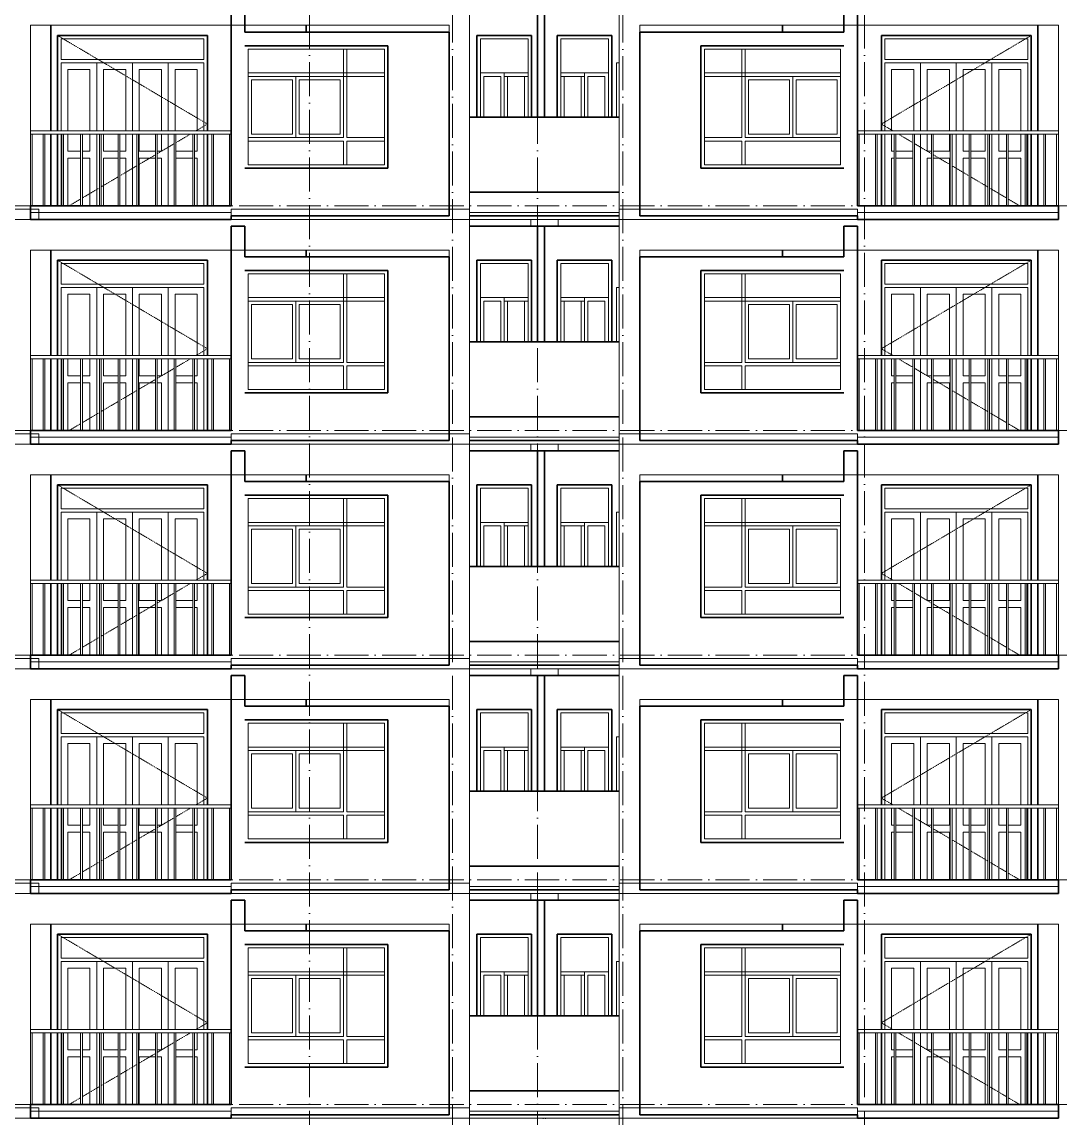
# Model space of a CAD drawing. Header units: millimetres. Extents: x -99196 to 12099, y -10111 to 93550.
# Drawn here: x -32276 to -17026, y 38200 to 54300 of the extents above; entities that cross this region are included whole.
import ezdxf

# ---------------------------------------------------------------- set-up
doc = ezdxf.new("R2010")
doc.units = ezdxf.units.MM
doc.linetypes.add('Dash 1_16__2_', pattern=[3.175, 1.5875, -1.5875])
doc.linetypes.add('Grid Line', pattern=[14, 10, -2, 0, -2])
for name, color, linetype, lineweight in [('CUA', 31, 'Continuous', 9), ('NET CAT', 3, 'Continuous', 5), ('NET CATConcrete', 3, 'Continuous', 5), ('NET THAY 1', 41, 'Continuous', 5), ('NET THAY 2', 55, 'Continuous', 5), ('NET-THAY', 2, 'Continuous', 15), ('TRUC', 225, 'Continuous', 5)]:
    doc.layers.add(name, color=color, linetype=linetype, lineweight=lineweight)

# ---------------------------------------------------------------- blocks, each defined once
blk = doc.blocks.new('CUA LO GIA - DB6-V360-MẶT ĐỨNG 14-1')
at = {"layer": 'CUA', "color": 90, "linetype": 'Dash 1_16__2_'}
for p, q in [((-19651, 23100), (-17451, 24400)), ((-19651, 23100), (-19481, 23000)), ((-19397, 22950), (-19188, 22827)), ((-19163, 22812), (-18913, 22664)), ((-18888, 22649), (-18638, 22502)), ((-18613, 22487), (-18363, 22339)), ((-18338, 22324), (-18088, 22177)), ((-18063, 22162), (-17813, 22014)), ((-17788, 21999), (-17620, 21900))]:
    blk.add_line(p, q, dxfattribs=at)
at = {"layer": 'CUA', "color": 90}
for p, q in [((-17451, 24400), (-19651, 24400)), ((-19651, 24400), (-19651, 23000)), ((-19601, 24050), (-19601, 24350)), ((-19601, 24350), (-17501, 24350)), ((-17501, 24350), (-17501, 24050)), ((-17451, 23000), (-17451, 24400)), ((-17501, 24050), (-19601, 24050)), ((-19601, 24000), (-17501, 24000)), ((-19601, 23000), (-19601, 24000)), ((-19076, 23000), (-19076, 24000)), ((-18551, 24000), (-19076, 24000)), ((-18551, 24000), (-18551, 23000)), ((-18026, 24000), (-18551, 24000)), ((-18551, 23000), (-18551, 24000)), ((-18026, 24000), (-18026, 23000)), ((-17501, 24000), (-17501, 23000)), ((-19501, 23900), (-19501, 23000)), ((-19501, 23900), (-19176, 23900)), ((-19176, 23000), (-19176, 23900)), ((-18976, 23900), (-18651, 23900)), ((-18976, 23900), (-18976, 23000)), ((-18651, 23000), (-18651, 23900)), ((-18451, 23900), (-18451, 23000)), ((-18451, 23900), (-18126, 23900)), ((-18126, 23000), (-18126, 23900)), ((-17926, 23900), (-17601, 23900)), ((-17926, 23900), (-17926, 23000)), ((-17601, 23000), (-17601, 23900)), ((-19651, 22950), (-19651, 21900)), ((-19601, 21900), (-19601, 22950)), ((-19501, 22950), (-19501, 22700)), ((-19076, 21900), (-19076, 22950)), ((-18976, 22950), (-18976, 22700)), ((-18651, 22700), (-18651, 22950)), ((-18551, 22950), (-18551, 21900)), ((-18551, 21900), (-18551, 22950)), ((-18451, 22950), (-18451, 22700)), ((-18126, 22700), (-18126, 22950)), ((-18026, 22950), (-18026, 21900)), ((-17926, 22950), (-17926, 22700)), ((-17601, 22700), (-17601, 22950)), ((-17501, 22950), (-17501, 21900)), ((-17451, 21900), (-17451, 22950)), ((-19501, 22700), (-19463, 22700)), ((-19463, 22600), (-19501, 22600)), ((-19501, 22600), (-19501, 21900)), ((-19438, 22700), (-19188, 22700)), ((-19188, 22600), (-19438, 22600)), ((-18976, 22700), (-18913, 22700)), ((-18976, 22600), (-18976, 21900)), ((-18913, 22600), (-18976, 22600)), ((-18888, 22700), (-18651, 22700)), ((-18651, 22600), (-18888, 22600)), ((-18651, 21900), (-18651, 22600)), ((-18451, 22700), (-18363, 22700)), ((-18363, 22600), (-18451, 22600)), ((-18451, 22600), (-18451, 21900)), ((-18338, 22700), (-18126, 22700)), ((-18126, 22600), (-18338, 22600)), ((-18126, 21900), (-18126, 22600)), ((-17926, 22700), (-17813, 22700)), ((-17926, 22600), (-17926, 21900)), ((-17813, 22600), (-17926, 22600)), ((-17788, 22700), (-17601, 22700)), ((-17601, 22600), (-17788, 22600)), ((-17601, 21900), (-17601, 22600))]:
    blk.add_line(p, q, dxfattribs=at)
blk = doc.blocks.new('X-PHONG NGU 2 - X-PHONG NGU 2_Recovery_-201132-MẶT ĐỨNG 14-1')
at = {"layer": 'CUA', "color": 90}
for p, q in [((-6851, 24200), (-4851, 24200)), ((-6851, 24200), (-6851, 22500)), ((-6251, 24200), (-6301, 24200)), ((-6301, 22900), (-6301, 24200)), ((-6251, 24200), (-6251, 22900)), ((-4851, 22500), (-4851, 24200)), ((-4851, 23850), (-6851, 23850)), ((-6851, 23850), (-6851, 23800)), ((-4851, 23800), (-4851, 23850)), ((-6851, 23800), (-4851, 23800)), ((-6201, 23750), (-6201, 22950)), ((-6201, 23750), (-5601, 23750)), ((-5601, 22950), (-5601, 23750)), ((-5551, 22900), (-5551, 23800)), ((-4851, 23800), (-5551, 23800)), ((-5501, 23750), (-4901, 23750)), ((-5501, 23750), (-5501, 22950)), ((-4901, 22950), (-4901, 23750)), ((-4851, 23800), (-4851, 22900)), ((-6851, 22900), (-6301, 22900)), ((-6851, 22850), (-6851, 22900)), ((-6251, 22900), (-4851, 22900)), ((-6201, 22950), (-5601, 22950)), ((-4851, 22900), (-5551, 22900)), ((-5501, 22950), (-4901, 22950)), ((-4851, 22900), (-4851, 22850)), ((-6301, 22850), (-6851, 22850)), ((-6301, 22500), (-6301, 22850)), ((-6251, 22850), (-6251, 22500)), ((-4851, 22850), (-6251, 22850)), ((-6851, 22500), (-4851, 22500)), ((-6251, 22500), (-6301, 22500))]:
    blk.add_line(p, q, dxfattribs=at)
blk = doc.blocks.new('X-PHONG NGU 1 - X-PHONG NGU 850-201135-MẶT ĐỨNG 14-1')
at = {"layer": 'CUA', "color": 90}
for p, q in [((-8211, 24400), (-9011, 24400)), ((-9011, 23200), (-9011, 24400)), ((-8961, 24350), (-8961, 23200)), ((-8961, 24350), (-8261, 24350)), ((-8261, 23200), (-8261, 24350)), ((-8211, 24400), (-8211, 23200)), ((-8961, 23850), (-8611, 23850)), ((-8611, 23200), (-8611, 23850)), ((-8261, 23850), (-8611, 23850)), ((-8261, 23850), (-8261, 23200)), ((-8961, 23800), (-8611, 23800)), ((-8911, 23800), (-8911, 23200)), ((-8911, 23800), (-8661, 23800)), ((-8661, 23200), (-8661, 23800)), ((-8561, 23800), (-8311, 23800)), ((-8561, 23800), (-8561, 23200)), ((-8311, 23200), (-8311, 23800))]:
    blk.add_line(p, q, dxfattribs=at)
blk = doc.blocks.new('Railing - 25mm-V356-MẶT ĐỨNG 14-1')
at = {"layer": 'NET THAY 2', "color": 90, "lineweight": 9}
for p, q in [((-1864, 21900), (-1864, 22950)), ((-1839, 21900), (-1839, 22950))]:
    blk.add_line(p, q, dxfattribs=at)
blk = doc.blocks.new('Railing - 25mm-V357-MẶT ĐỨNG 14-1')
at = {"layer": 'NET THAY 2', "color": 90, "lineweight": 9}
blk.add_line((-1701, 21900), (-1701, 22950), dxfattribs=at)
blk = doc.blocks.new('Railing - 25mm-V358-MẶT ĐỨNG 14-1')
at = {"layer": 'NET THAY 2', "color": 90, "lineweight": 9}
blk.add_line((-4577, 21900), (-4577, 22950), dxfattribs=at)
blk = doc.blocks.new('Railing - Railing-227109-MẶT ĐỨNG 14-1')
for name, p in [('Railing - 25mm-V358-MẶT ĐỨNG 14-1', (-15399, 0)), ('Railing - 25mm-V356-MẶT ĐỨNG 14-1', (-17874, 0)), ('Railing - 25mm-V356-MẶT ĐỨNG 14-1', (-17599, 0)), ('Railing - 25mm-V356-MẶT ĐỨNG 14-1', (-17324, 0)), ('Railing - 25mm-V356-MẶT ĐỨNG 14-1', (-17049, 0)), ('Railing - 25mm-V356-MẶT ĐỨNG 14-1', (-16774, 0)), ('Railing - 25mm-V356-MẶT ĐỨNG 14-1', (-16499, 0)), ('Railing - 25mm-V356-MẶT ĐỨNG 14-1', (-16224, 0)), ('Railing - 25mm-V356-MẶT ĐỨNG 14-1', (-15949, 0)), ('Railing - 25mm-V356-MẶT ĐỨNG 14-1', (-15674, 0)), ('Railing - 25mm-V356-MẶT ĐỨNG 14-1', (-15399, 0)), ('Railing - 25mm-V357-MẶT ĐỨNG 14-1', (-15375, 0))]:
    blk.add_blockref(name, p)
blk = doc.blocks.new('Top Rail Type - Top Rail_Internal_-227110-MẶT ĐỨNG 14-1')
at = {"layer": 'NET THAY 1', "color": 90, "lineweight": 9}
for p, q in [((-17051, 23000), (-20001, 23000)), ((-17051, 22950), (-20001, 22950))]:
    blk.add_line(p, q, dxfattribs=at)
blk = doc.blocks.new('CUA SAN PHOI LUA - CUA SAN PHOI LUA-201133-MẶT ĐỨNG 14-1')
at = {"layer": 'CUA', "color": 90}
for p in [(-23541, 23200), (-23501, 24000)]:
    blk.add_line(p, (-23541, 24000), dxfattribs=at)
blk = doc.blocks.new('CUA LO GIA - DB6-202766-MẶT ĐỨNG 14-1')
at = {"layer": 'CUA', "color": 90, "linetype": 'Dash 1_16__2_'}
for p, q in [((-14151, 23100), (-16351, 24400)), ((-14151, 23100), (-14320, 23000)), ((-14404, 22950), (-14613, 22827)), ((-14638, 22812), (-14888, 22664)), ((-14913, 22649), (-15163, 22502)), ((-15188, 22487), (-15438, 22339)), ((-15463, 22324), (-15713, 22177)), ((-15738, 22162), (-15988, 22014)), ((-16013, 21999), (-16181, 21900))]:
    blk.add_line(p, q, dxfattribs=at)
at = {"layer": 'CUA', "color": 90}
for p, q in [((-16351, 24400), (-16351, 23000)), ((-14151, 24400), (-16351, 24400)), ((-16301, 24050), (-16301, 24350)), ((-16301, 24350), (-14201, 24350)), ((-14201, 24350), (-14201, 24050)), ((-14151, 23000), (-14151, 24400)), ((-14201, 24050), (-16301, 24050)), ((-16301, 23000), (-16301, 24000)), ((-16301, 24000), (-14201, 24000)), ((-15776, 23000), (-15776, 24000)), ((-15251, 24000), (-15776, 24000)), ((-14726, 24000), (-15251, 24000)), ((-15251, 23000), (-15251, 24000)), ((-15251, 24000), (-15251, 23000)), ((-14726, 24000), (-14726, 23000)), ((-14201, 24000), (-14201, 23000)), ((-16201, 23900), (-16201, 23000)), ((-16201, 23900), (-15876, 23900)), ((-15876, 23000), (-15876, 23900)), ((-15676, 23900), (-15351, 23900)), ((-15676, 23900), (-15676, 23000)), ((-15351, 23000), (-15351, 23900)), ((-15151, 23900), (-15151, 23000)), ((-15151, 23900), (-14826, 23900)), ((-14826, 23000), (-14826, 23900)), ((-14626, 23900), (-14301, 23900)), ((-14626, 23900), (-14626, 23000)), ((-14301, 23000), (-14301, 23900)), ((-16351, 22950), (-16351, 21900)), ((-16301, 21900), (-16301, 22950)), ((-16201, 22950), (-16201, 22700)), ((-15876, 22700), (-15876, 22950)), ((-15776, 21900), (-15776, 22950)), ((-15676, 22950), (-15676, 22700)), ((-15351, 22700), (-15351, 22950)), ((-15251, 21900), (-15251, 22950)), ((-15251, 22950), (-15251, 21900)), ((-15151, 22950), (-15151, 22700)), ((-14826, 22700), (-14826, 22950)), ((-14726, 22950), (-14726, 21900)), ((-14301, 22700), (-14301, 22950)), ((-14201, 22950), (-14201, 21900)), ((-14151, 21900), (-14151, 22950)), ((-16201, 22700), (-16013, 22700)), ((-16013, 22600), (-16201, 22600)), ((-16201, 22600), (-16201, 21900)), ((-15988, 22700), (-15876, 22700)), ((-15876, 22600), (-15988, 22600)), ((-15876, 21900), (-15876, 22600)), ((-15676, 22700), (-15463, 22700)), ((-15676, 22600), (-15676, 21900)), ((-15463, 22600), (-15676, 22600)), ((-15438, 22700), (-15351, 22700)), ((-15351, 22600), (-15438, 22600)), ((-15351, 21900), (-15351, 22600)), ((-15151, 22700), (-14913, 22700)), ((-14913, 22600), (-15151, 22600)), ((-15151, 22600), (-15151, 21900)), ((-14888, 22700), (-14826, 22700)), ((-14826, 22600), (-14888, 22600)), ((-14826, 21900), (-14826, 22600)), ((-14613, 22700), (-14363, 22700)), ((-14363, 22600), (-14613, 22600)), ((-14338, 22700), (-14301, 22700)), ((-14301, 22600), (-14338, 22600)), ((-14301, 21900), (-14301, 22600))]:
    blk.add_line(p, q, dxfattribs=at)
blk = doc.blocks.new('X-PHONG NGU 2 - X-PHONG NGU 2_Recovery_-V359-MẶT ĐỨNG 14-1')
at = {"layer": 'CUA', "color": 90}
for p, q in [((-13551, 24200), (-13551, 22500)), ((-13551, 24200), (-11551, 24200)), ((-12101, 24200), (-12151, 24200)), ((-12151, 22900), (-12151, 24200)), ((-12101, 24200), (-12101, 22900)), ((-11551, 22500), (-11551, 24200)), ((-13551, 23850), (-13551, 23800)), ((-11551, 23850), (-13551, 23850)), ((-11551, 23800), (-11551, 23850)), ((-13551, 23800), (-11551, 23800)), ((-12851, 23800), (-13551, 23800)), ((-13551, 22900), (-13551, 23800)), ((-13501, 23750), (-13501, 22950)), ((-13501, 23750), (-12901, 23750)), ((-12901, 22950), (-12901, 23750)), ((-12851, 23800), (-12851, 22900)), ((-12801, 23750), (-12201, 23750)), ((-12801, 23750), (-12801, 22950)), ((-12201, 22950), (-12201, 23750)), ((-13551, 22900), (-12151, 22900)), ((-13551, 22850), (-13551, 22900)), ((-12851, 22900), (-13551, 22900)), ((-13501, 22950), (-12901, 22950)), ((-12801, 22950), (-12201, 22950)), ((-12101, 22900), (-11551, 22900)), ((-11551, 22900), (-11551, 22850)), ((-12151, 22850), (-13551, 22850)), ((-12151, 22500), (-12151, 22850)), ((-12101, 22850), (-12101, 22500)), ((-11551, 22850), (-12101, 22850)), ((-13551, 22500), (-11551, 22500)), ((-12101, 22500), (-12151, 22500))]:
    blk.add_line(p, q, dxfattribs=at)
blk = doc.blocks.new('X-PHONG NGU 1 - X-PHONG NGU 850-202769-MẶT ĐỨNG 14-1')
at = {"layer": 'CUA', "color": 90}
for p, q in [((-10191, 23200), (-10191, 24400)), ((-9391, 24400), (-10191, 24400)), ((-10141, 24350), (-10141, 23200)), ((-10141, 24350), (-9441, 24350)), ((-9441, 23200), (-9441, 24350)), ((-9391, 24400), (-9391, 23200)), ((-9791, 23850), (-10141, 23850)), ((-10141, 23200), (-10141, 23850)), ((-9791, 23850), (-9791, 23200)), ((-9791, 23850), (-9441, 23850)), ((-10091, 23800), (-10091, 23200)), ((-10091, 23800), (-9841, 23800)), ((-9841, 23200), (-9841, 23800)), ((-9791, 23800), (-9441, 23800)), ((-9741, 23800), (-9491, 23800)), ((-9741, 23800), (-9741, 23200)), ((-9491, 23200), (-9491, 23800))]:
    blk.add_line(p, q, dxfattribs=at)
blk = doc.blocks.new('Railing - Railing-227113-MẶT ĐỨNG 14-1')
at = {"extrusion": (0, 0, -1), "zscale": -1}
for name, p in [('Railing - 25mm-V357-MẶT ĐỨNG 14-1', (33826, 0)), ('Railing - 25mm-V356-MẶT ĐỨNG 14-1', (33802, 0)), ('Railing - 25mm-V356-MẶT ĐỨNG 14-1', (33527, 0)), ('Railing - 25mm-V356-MẶT ĐỨNG 14-1', (33252, 0)), ('Railing - 25mm-V356-MẶT ĐỨNG 14-1', (32977, 0)), ('Railing - 25mm-V356-MẶT ĐỨNG 14-1', (32702, 0)), ('Railing - 25mm-V356-MẶT ĐỨNG 14-1', (32427, 0)), ('Railing - 25mm-V356-MẶT ĐỨNG 14-1', (32152, 0)), ('Railing - 25mm-V356-MẶT ĐỨNG 14-1', (31877, 0)), ('Railing - 25mm-V356-MẶT ĐỨNG 14-1', (31602, 0)), ('Railing - 25mm-V356-MẶT ĐỨNG 14-1', (31327, 0)), ('Railing - 25mm-V358-MẶT ĐỨNG 14-1', (33802, 0))]:
    blk.add_blockref(name, p, dxfattribs=at)
blk = doc.blocks.new('Top Rail Type - Top Rail_Internal_-227114-MẶT ĐỨNG 14-1')
at = {"layer": 'NET THAY 1', "color": 90, "lineweight": 9}
for p, q in [((-29201, 23000), (-32151, 23000)), ((-32151, 22950), (-29201, 22950))]:
    blk.add_line(p, q, dxfattribs=at)
blk = doc.blocks.new('ALC1807-ASCENT PLAZA-TANG DIEN HINH-TANG 5_rvt-6-MẶT ĐỨNG 14-1')
at = {"layer": 'NET-THAY', "color": 50, "lineweight": 35}
for p, q in [((-29201, 38400), (-29201, 41400)), ((-29201, 41400), (-29001, 41400)), ((-29001, 41400), (-29001, 40950)), ((-24601, 41400), (-25701, 41400)), ((-23501, 41400), (-24701, 41400)), ((-24701, 41400), (-24701, 39700)), ((-24601, 39700), (-24601, 41400)), ((-20201, 40950), (-20201, 41400)), ((-20201, 41400), (-20001, 41400)), ((-20001, 41400), (-20001, 38400)), ((-31851, 39500), (-31851, 41050)), ((-31751, 39500), (-31751, 40900)), ((-31751, 40900), (-29551, 40900)), ((-29551, 40900), (-29551, 39500)), ((-26001, 40950), (-29001, 40950)), ((-28101, 41050), (-28101, 40950)), ((-26001, 38250), (-26001, 40950)), ((-25591, 40900), (-24791, 40900)), ((-25591, 39700), (-25591, 40900)), ((-24791, 40900), (-24791, 39700)), ((-24411, 40900), (-23611, 40900)), ((-24411, 39700), (-24411, 40900)), ((-23611, 40900), (-23611, 39700)), ((-20201, 40950), (-23201, 40950)), ((-23201, 40950), (-23201, 38250)), ((-21101, 40950), (-21101, 41050)), ((-19651, 39500), (-19651, 40900)), ((-19651, 40900), (-17451, 40900)), ((-17451, 40900), (-17451, 39500)), ((-17351, 41050), (-17351, 39500)), ((-29001, 40750), (-26901, 40750)), ((-26901, 40750), (-26901, 38950)), ((-22301, 38950), (-22301, 40750)), ((-22301, 40750), (-20201, 40750)), ((-24661, 39700), (-25701, 39700)), ((-24661, 39700), (-24561, 39700)), ((-23501, 39700), (-24561, 39700)), ((-31851, 38400), (-31851, 39450)), ((-31751, 38400), (-31751, 39450)), ((-29551, 39450), (-29551, 38400)), ((-19651, 38400), (-19651, 39450)), ((-17451, 39450), (-17451, 38400)), ((-17351, 39450), (-17351, 38400)), ((-26901, 38950), (-29001, 38950)), ((-20201, 38950), (-22301, 38950)), ((-24601, 38600), (-25701, 38600)), ((-23501, 38600), (-24601, 38600)), ((-29201, 38400), (-32151, 38400)), ((-32151, 38400), (-32151, 38200)), ((-17051, 38400), (-20001, 38400)), ((-17051, 38200), (-17051, 38400)), ((-32151, 38200), (-29201, 38200)), ((-29001, 38250), (-29201, 38250)), ((-29201, 38200), (-29201, 38250)), ((-29001, 38250), (-26001, 38250)), ((-25701, 38250), (-24651, 38250)), ((-24651, 38250), (-23501, 38250)), ((-23201, 38250), (-20201, 38250)), ((-20001, 38250), (-20201, 38250)), ((-20001, 38250), (-20001, 38200)), ((-20001, 38200), (-17051, 38200))]:
    blk.add_line(p, q, dxfattribs=at)
at = {"layer": 'NET-THAY', "color": 90, "lineweight": 9}
for p, q in [((-24618, 38190), (-24618, 38200)), ((-24583, 38200), (-24583, 38190))]:
    blk.add_line(p, q, dxfattribs=at)
at = {"color": 50, "lineweight": 35}
for name, p in [('CUA LO GIA - DB6-202766-MẶT ĐỨNG 14-1', (-15400, 16500)), ('X-PHONG NGU 1 - X-PHONG NGU 850-202769-MẶT ĐỨNG 14-1', (-15400, 16500)), ('X-PHONG NGU 1 - X-PHONG NGU 850-201135-MẶT ĐỨNG 14-1', (-15400, 16500)), ('CUA LO GIA - DB6-V360-MẶT ĐỨNG 14-1', (0, 16500)), ('X-PHONG NGU 2 - X-PHONG NGU 2_Recovery_-V359-MẶT ĐỨNG 14-1', (-15400, 16500)), ('X-PHONG NGU 2 - X-PHONG NGU 2_Recovery_-201132-MẶT ĐỨNG 14-1', (-15400, 16500)), ('CUA SAN PHOI LUA - CUA SAN PHOI LUA-201133-MẶT ĐỨNG 14-1', (0, 16500)), ('Top Rail Type - Top Rail_Internal_-227114-MẶT ĐỨNG 14-1', (0, 16500)), ('Railing - Railing-227113-MẶT ĐỨNG 14-1', (0, 16500)), ('Top Rail Type - Top Rail_Internal_-227110-MẶT ĐỨNG 14-1', (0, 16500)), ('Railing - Railing-227109-MẶT ĐỨNG 14-1', (0, 16500))]:
    blk.add_blockref(name, p, dxfattribs=at)
blk = doc.blocks.new('ALC1807-ASCENT PLAZA-TANG DIEN HINH-TANG 5_rvt-7-MẶT ĐỨNG 14-1')
at = {"layer": 'NET-THAY', "color": 50, "lineweight": 35}
for p, q in [((-29201, 41700), (-29201, 44700)), ((-29201, 44700), (-29001, 44700)), ((-29001, 44700), (-29001, 44250)), ((-24601, 44700), (-25701, 44700)), ((-23501, 44700), (-24701, 44700)), ((-24701, 44700), (-24701, 43000)), ((-24601, 43000), (-24601, 44700)), ((-20201, 44250), (-20201, 44700)), ((-20201, 44700), (-20001, 44700)), ((-20001, 44700), (-20001, 41700)), ((-31851, 42800), (-31851, 44350)), ((-28101, 44350), (-28101, 44250)), ((-21101, 44250), (-21101, 44350)), ((-17351, 44350), (-17351, 42800)), ((-31751, 42800), (-31751, 44200)), ((-31751, 44200), (-29551, 44200)), ((-29551, 44200), (-29551, 42800)), ((-26001, 44250), (-29001, 44250)), ((-26001, 41550), (-26001, 44250)), ((-25591, 44200), (-24791, 44200)), ((-25591, 43000), (-25591, 44200)), ((-24791, 44200), (-24791, 43000)), ((-24411, 44200), (-23611, 44200)), ((-24411, 43000), (-24411, 44200)), ((-23611, 44200), (-23611, 43000)), ((-20201, 44250), (-23201, 44250)), ((-23201, 44250), (-23201, 41550)), ((-19651, 42800), (-19651, 44200)), ((-19651, 44200), (-17451, 44200)), ((-17451, 44200), (-17451, 42800)), ((-29001, 44050), (-26901, 44050)), ((-26901, 44050), (-26901, 42250)), ((-22301, 42250), (-22301, 44050)), ((-22301, 44050), (-20201, 44050)), ((-24661, 43000), (-25701, 43000)), ((-24661, 43000), (-24561, 43000)), ((-23501, 43000), (-24561, 43000)), ((-31851, 41700), (-31851, 42750)), ((-31751, 41700), (-31751, 42750)), ((-29551, 42750), (-29551, 41700)), ((-19651, 41700), (-19651, 42750)), ((-17451, 42750), (-17451, 41700)), ((-17351, 42750), (-17351, 41700)), ((-26901, 42250), (-29001, 42250)), ((-20201, 42250), (-22301, 42250)), ((-24601, 41900), (-25701, 41900)), ((-23501, 41900), (-24601, 41900)), ((-29201, 41700), (-32151, 41700)), ((-32151, 41700), (-32151, 41500)), ((-17051, 41700), (-20001, 41700)), ((-17051, 41500), (-17051, 41700)), ((-29001, 41550), (-29201, 41550)), ((-29201, 41500), (-29201, 41550)), ((-29001, 41550), (-26001, 41550)), ((-25701, 41550), (-24651, 41550)), ((-24651, 41550), (-23501, 41550)), ((-23201, 41550), (-20201, 41550)), ((-20001, 41550), (-20201, 41550)), ((-20001, 41550), (-20001, 41500)), ((-32151, 41500), (-29201, 41500)), ((-20001, 41500), (-17051, 41500))]:
    blk.add_line(p, q, dxfattribs=at)
at = {"color": 50, "lineweight": 35}
for name, p in [('CUA LO GIA - DB6-202766-MẶT ĐỨNG 14-1', (-15400, 19800)), ('X-PHONG NGU 1 - X-PHONG NGU 850-202769-MẶT ĐỨNG 14-1', (-15400, 19800)), ('X-PHONG NGU 1 - X-PHONG NGU 850-201135-MẶT ĐỨNG 14-1', (-15400, 19800)), ('CUA LO GIA - DB6-V360-MẶT ĐỨNG 14-1', (0, 19800)), ('X-PHONG NGU 2 - X-PHONG NGU 2_Recovery_-V359-MẶT ĐỨNG 14-1', (-15400, 19800)), ('X-PHONG NGU 2 - X-PHONG NGU 2_Recovery_-201132-MẶT ĐỨNG 14-1', (-15400, 19800)), ('CUA SAN PHOI LUA - CUA SAN PHOI LUA-201133-MẶT ĐỨNG 14-1', (0, 19800)), ('Top Rail Type - Top Rail_Internal_-227114-MẶT ĐỨNG 14-1', (0, 19800)), ('Railing - Railing-227113-MẶT ĐỨNG 14-1', (0, 19800)), ('Top Rail Type - Top Rail_Internal_-227110-MẶT ĐỨNG 14-1', (0, 19800)), ('Railing - Railing-227109-MẶT ĐỨNG 14-1', (0, 19800))]:
    blk.add_blockref(name, p, dxfattribs=at)
blk = doc.blocks.new('ALC1807-ASCENT PLAZA-TANG DIEN HINH-TANG 5_rvt-8-MẶT ĐỨNG 14-1')
at = {"layer": 'NET-THAY', "color": 50, "lineweight": 35}
for p, q in [((-29201, 45000), (-29201, 48000)), ((-29201, 48000), (-29001, 48000)), ((-29001, 48000), (-29001, 47550)), ((-24601, 48000), (-25701, 48000)), ((-23501, 48000), (-24701, 48000)), ((-24701, 48000), (-24701, 46300)), ((-24601, 46300), (-24601, 48000)), ((-20201, 47550), (-20201, 48000)), ((-20201, 48000), (-20001, 48000)), ((-20001, 48000), (-20001, 45000)), ((-31851, 46100), (-31851, 47650)), ((-31751, 46100), (-31751, 47500)), ((-31751, 47500), (-29551, 47500)), ((-29551, 47500), (-29551, 46100)), ((-26001, 47550), (-29001, 47550)), ((-28101, 47650), (-28101, 47550)), ((-26001, 44850), (-26001, 47550)), ((-25591, 47500), (-24791, 47500)), ((-25591, 46300), (-25591, 47500)), ((-24791, 47500), (-24791, 46300)), ((-24411, 47500), (-23611, 47500)), ((-24411, 46300), (-24411, 47500)), ((-23611, 47500), (-23611, 46300)), ((-20201, 47550), (-23201, 47550)), ((-23201, 47550), (-23201, 44850)), ((-21101, 47550), (-21101, 47650)), ((-19651, 46100), (-19651, 47500)), ((-19651, 47500), (-17451, 47500)), ((-17451, 47500), (-17451, 46100)), ((-17351, 47650), (-17351, 46100)), ((-29001, 47350), (-26901, 47350)), ((-26901, 47350), (-26901, 45550)), ((-22301, 45550), (-22301, 47350)), ((-22301, 47350), (-20201, 47350)), ((-24661, 46300), (-25701, 46300)), ((-24661, 46300), (-24561, 46300)), ((-23501, 46300), (-24561, 46300)), ((-31851, 45000), (-31851, 46050)), ((-31751, 45000), (-31751, 46050)), ((-29551, 46050), (-29551, 45000)), ((-19651, 45000), (-19651, 46050)), ((-17451, 46050), (-17451, 45000)), ((-17351, 46050), (-17351, 45000)), ((-26901, 45550), (-29001, 45550)), ((-20201, 45550), (-22301, 45550)), ((-24601, 45200), (-25701, 45200)), ((-23501, 45200), (-24601, 45200)), ((-29201, 45000), (-32151, 45000)), ((-32151, 45000), (-32151, 44800)), ((-17051, 45000), (-20001, 45000)), ((-17051, 44800), (-17051, 45000)), ((-32151, 44800), (-29201, 44800)), ((-29001, 44850), (-29201, 44850)), ((-29201, 44800), (-29201, 44850)), ((-29001, 44850), (-26001, 44850)), ((-25701, 44850), (-24651, 44850)), ((-24651, 44850), (-23501, 44850)), ((-23201, 44850), (-20201, 44850)), ((-20001, 44850), (-20201, 44850)), ((-20001, 44850), (-20001, 44800)), ((-20001, 44800), (-17051, 44800))]:
    blk.add_line(p, q, dxfattribs=at)
at = {"color": 50, "lineweight": 35}
for name, p in [('CUA LO GIA - DB6-202766-MẶT ĐỨNG 14-1', (-15400, 23100)), ('X-PHONG NGU 1 - X-PHONG NGU 850-202769-MẶT ĐỨNG 14-1', (-15400, 23100)), ('X-PHONG NGU 1 - X-PHONG NGU 850-201135-MẶT ĐỨNG 14-1', (-15400, 23100)), ('CUA LO GIA - DB6-V360-MẶT ĐỨNG 14-1', (0, 23100)), ('X-PHONG NGU 2 - X-PHONG NGU 2_Recovery_-V359-MẶT ĐỨNG 14-1', (-15400, 23100)), ('X-PHONG NGU 2 - X-PHONG NGU 2_Recovery_-201132-MẶT ĐỨNG 14-1', (-15400, 23100)), ('CUA SAN PHOI LUA - CUA SAN PHOI LUA-201133-MẶT ĐỨNG 14-1', (0, 23100)), ('Top Rail Type - Top Rail_Internal_-227114-MẶT ĐỨNG 14-1', (0, 23100)), ('Railing - Railing-227113-MẶT ĐỨNG 14-1', (0, 23100)), ('Top Rail Type - Top Rail_Internal_-227110-MẶT ĐỨNG 14-1', (0, 23100)), ('Railing - Railing-227109-MẶT ĐỨNG 14-1', (0, 23100))]:
    blk.add_blockref(name, p, dxfattribs=at)
blk = doc.blocks.new('ALC1807-ASCENT PLAZA-TANG DIEN HINH-TANG 5_rvt-9-MẶT ĐỨNG 14-1')
at = {"layer": 'NET-THAY', "color": 50, "lineweight": 35}
for p, q in [((-29201, 48300), (-29201, 51300)), ((-29201, 51300), (-29001, 51300)), ((-29001, 51300), (-29001, 50850)), ((-24601, 51300), (-25701, 51300)), ((-23501, 51300), (-24701, 51300)), ((-24701, 51300), (-24701, 49600)), ((-24601, 49600), (-24601, 51300)), ((-20201, 50850), (-20201, 51300)), ((-20201, 51300), (-20001, 51300)), ((-20001, 51300), (-20001, 48300)), ((-31851, 49400), (-31851, 50950)), ((-28101, 50950), (-28101, 50850)), ((-21101, 50850), (-21101, 50950)), ((-17351, 50950), (-17351, 49400)), ((-31751, 49400), (-31751, 50800)), ((-31751, 50800), (-29551, 50800)), ((-29551, 50800), (-29551, 49400)), ((-26001, 50850), (-29001, 50850)), ((-26001, 48150), (-26001, 50850)), ((-25591, 50800), (-24791, 50800)), ((-25591, 49600), (-25591, 50800)), ((-24791, 50800), (-24791, 49600)), ((-24411, 50800), (-23611, 50800)), ((-24411, 49600), (-24411, 50800)), ((-23611, 50800), (-23611, 49600)), ((-20201, 50850), (-23201, 50850)), ((-23201, 50850), (-23201, 48150)), ((-19651, 49400), (-19651, 50800)), ((-19651, 50800), (-17451, 50800)), ((-17451, 50800), (-17451, 49400)), ((-29001, 50650), (-26901, 50650)), ((-26901, 50650), (-26901, 48850)), ((-22301, 48850), (-22301, 50650)), ((-22301, 50650), (-20201, 50650)), ((-24661, 49600), (-25701, 49600)), ((-24661, 49600), (-24561, 49600)), ((-23501, 49600), (-24561, 49600)), ((-31851, 48300), (-31851, 49350)), ((-31751, 48300), (-31751, 49350)), ((-29551, 49350), (-29551, 48300)), ((-19651, 48300), (-19651, 49350)), ((-17451, 49350), (-17451, 48300)), ((-17351, 49350), (-17351, 48300)), ((-26901, 48850), (-29001, 48850)), ((-20201, 48850), (-22301, 48850)), ((-24601, 48500), (-25701, 48500)), ((-23501, 48500), (-24601, 48500)), ((-29201, 48300), (-32151, 48300)), ((-32151, 48300), (-32151, 48100)), ((-29001, 48150), (-29201, 48150)), ((-29201, 48100), (-29201, 48150)), ((-29001, 48150), (-26001, 48150)), ((-25701, 48150), (-24651, 48150)), ((-24651, 48150), (-23501, 48150)), ((-23201, 48150), (-20201, 48150)), ((-20001, 48150), (-20201, 48150)), ((-17051, 48300), (-20001, 48300)), ((-20001, 48150), (-20001, 48100)), ((-17051, 48100), (-17051, 48300)), ((-32151, 48100), (-29201, 48100)), ((-20001, 48100), (-17051, 48100))]:
    blk.add_line(p, q, dxfattribs=at)
at = {"color": 50, "lineweight": 35}
for name, p in [('CUA LO GIA - DB6-202766-MẶT ĐỨNG 14-1', (-15400, 26400)), ('X-PHONG NGU 1 - X-PHONG NGU 850-202769-MẶT ĐỨNG 14-1', (-15400, 26400)), ('X-PHONG NGU 1 - X-PHONG NGU 850-201135-MẶT ĐỨNG 14-1', (-15400, 26400)), ('CUA LO GIA - DB6-V360-MẶT ĐỨNG 14-1', (0, 26400)), ('X-PHONG NGU 2 - X-PHONG NGU 2_Recovery_-V359-MẶT ĐỨNG 14-1', (-15400, 26400)), ('X-PHONG NGU 2 - X-PHONG NGU 2_Recovery_-201132-MẶT ĐỨNG 14-1', (-15400, 26400)), ('CUA SAN PHOI LUA - CUA SAN PHOI LUA-201133-MẶT ĐỨNG 14-1', (0, 26400)), ('Top Rail Type - Top Rail_Internal_-227114-MẶT ĐỨNG 14-1', (0, 26400)), ('Railing - Railing-227113-MẶT ĐỨNG 14-1', (0, 26400)), ('Top Rail Type - Top Rail_Internal_-227110-MẶT ĐỨNG 14-1', (0, 26400)), ('Railing - Railing-227109-MẶT ĐỨNG 14-1', (0, 26400))]:
    blk.add_blockref(name, p, dxfattribs=at)
blk = doc.blocks.new('CUA LO GIA - DB6-V371-MẶT ĐỨNG 14-1')
at = {"layer": 'CUA', "color": 90, "linetype": 'Dash 1_16__2_'}
for p, q in [((-19651, 52800), (-17451, 54100)), ((-19651, 52800), (-19481, 52700)), ((-19397, 52650), (-19188, 52527)), ((-19163, 52512), (-18913, 52364)), ((-18886, 52348), (-18638, 52202)), ((-18613, 52187), (-18363, 52039)), ((-18338, 52024), (-18088, 51877)), ((-18063, 51862), (-17813, 51714)), ((-17788, 51699), (-17620, 51600))]:
    blk.add_line(p, q, dxfattribs=at)
at = {"layer": 'CUA', "color": 90}
for p, q in [((-17451, 54100), (-19651, 54100)), ((-19651, 54100), (-19651, 52700)), ((-17451, 52700), (-17451, 54100)), ((-19601, 53750), (-19601, 54050)), ((-19601, 54050), (-17501, 54050)), ((-17501, 54050), (-17501, 53750)), ((-17501, 53750), (-19601, 53750)), ((-19601, 53700), (-17501, 53700)), ((-19601, 52700), (-19601, 53700)), ((-19076, 52700), (-19076, 53700)), ((-18551, 53700), (-19076, 53700)), ((-18551, 53700), (-18551, 52700)), ((-18026, 53700), (-18551, 53700)), ((-18551, 52700), (-18551, 53700)), ((-18026, 53700), (-18026, 52700)), ((-17501, 53700), (-17501, 52700)), ((-19501, 53600), (-19501, 52700)), ((-19501, 53600), (-19176, 53600)), ((-19176, 52700), (-19176, 53600)), ((-18976, 53600), (-18651, 53600)), ((-18976, 53600), (-18976, 52700)), ((-18651, 52700), (-18651, 53600)), ((-18451, 53600), (-18451, 52700)), ((-18451, 53600), (-18126, 53600)), ((-18126, 52700), (-18126, 53600)), ((-17926, 53600), (-17601, 53600)), ((-17926, 53600), (-17926, 52700)), ((-17601, 52700), (-17601, 53600)), ((-19651, 52650), (-19651, 51600)), ((-19601, 51600), (-19601, 52650)), ((-19501, 52650), (-19501, 52400)), ((-19076, 51600), (-19076, 52650)), ((-18976, 52650), (-18976, 52400)), ((-18651, 52400), (-18651, 52650)), ((-18551, 52650), (-18551, 51600)), ((-18551, 51600), (-18551, 52650)), ((-18451, 52650), (-18451, 52400)), ((-18126, 52400), (-18126, 52650)), ((-18026, 52650), (-18026, 51600)), ((-17926, 52650), (-17926, 52400)), ((-17601, 52400), (-17601, 52650)), ((-17501, 52650), (-17501, 51600)), ((-17451, 51600), (-17451, 52650)), ((-19501, 52400), (-19463, 52400)), ((-19438, 52400), (-19188, 52400)), ((-18976, 52400), (-18913, 52400)), ((-18888, 52400), (-18651, 52400)), ((-18451, 52400), (-18363, 52400)), ((-18338, 52400), (-18126, 52400)), ((-17926, 52400), (-17813, 52400)), ((-17788, 52400), (-17601, 52400)), ((-19463, 52300), (-19501, 52300)), ((-19501, 52300), (-19501, 51600)), ((-19188, 52300), (-19438, 52300)), ((-18976, 52300), (-18976, 51600)), ((-18913, 52300), (-18976, 52300)), ((-18651, 52300), (-18888, 52300)), ((-18651, 51600), (-18651, 52300)), ((-18363, 52300), (-18451, 52300)), ((-18451, 52300), (-18451, 51600)), ((-18126, 52300), (-18338, 52300)), ((-18126, 51600), (-18126, 52300)), ((-17926, 52300), (-17926, 51600)), ((-17813, 52300), (-17926, 52300)), ((-17601, 52300), (-17788, 52300)), ((-17601, 51600), (-17601, 52300))]:
    blk.add_line(p, q, dxfattribs=at)
blk = doc.blocks.new('CUA LO GIA - DB6-V370-MẶT ĐỨNG 14-1')
at = {"layer": 'CUA', "color": 90, "linetype": 'Dash 1_16__2_'}
for p, q in [((-14151, 52800), (-16351, 54100)), ((-14404, 52650), (-14613, 52527)), ((-14151, 52800), (-14320, 52700)), ((-14638, 52512), (-14888, 52364)), ((-14915, 52348), (-15163, 52202)), ((-15188, 52187), (-15438, 52039)), ((-15463, 52024), (-15713, 51877)), ((-15738, 51862), (-15988, 51714)), ((-16013, 51699), (-16181, 51600))]:
    blk.add_line(p, q, dxfattribs=at)
at = {"layer": 'CUA', "color": 90}
for p, q in [((-16351, 54100), (-16351, 52700)), ((-14151, 54100), (-16351, 54100)), ((-14151, 52700), (-14151, 54100)), ((-16301, 53750), (-16301, 54050)), ((-16301, 54050), (-14201, 54050)), ((-14201, 54050), (-14201, 53750)), ((-14201, 53750), (-16301, 53750)), ((-16301, 52700), (-16301, 53700)), ((-16301, 53700), (-14201, 53700)), ((-15776, 52700), (-15776, 53700)), ((-15251, 53700), (-15776, 53700)), ((-14726, 53700), (-15251, 53700)), ((-15251, 52700), (-15251, 53700)), ((-15251, 53700), (-15251, 52700)), ((-14726, 53700), (-14726, 52700)), ((-14201, 53700), (-14201, 52700)), ((-16201, 53600), (-16201, 52700)), ((-16201, 53600), (-15876, 53600)), ((-15876, 52700), (-15876, 53600)), ((-15676, 53600), (-15351, 53600)), ((-15676, 53600), (-15676, 52700)), ((-15351, 52700), (-15351, 53600)), ((-15151, 53600), (-15151, 52700)), ((-15151, 53600), (-14826, 53600)), ((-14826, 52700), (-14826, 53600)), ((-14626, 53600), (-14301, 53600)), ((-14626, 53600), (-14626, 52700)), ((-14301, 52700), (-14301, 53600)), ((-16351, 52650), (-16351, 51600)), ((-16301, 51600), (-16301, 52650)), ((-16201, 52650), (-16201, 52400)), ((-15876, 52400), (-15876, 52650)), ((-15776, 51600), (-15776, 52650)), ((-15676, 52650), (-15676, 52400)), ((-15351, 52400), (-15351, 52650)), ((-15251, 51600), (-15251, 52650)), ((-15251, 52650), (-15251, 51600)), ((-15151, 52650), (-15151, 52400)), ((-14826, 52400), (-14826, 52650)), ((-14726, 52650), (-14726, 51600)), ((-14301, 52400), (-14301, 52650)), ((-14201, 52650), (-14201, 51600)), ((-14151, 51600), (-14151, 52650)), ((-16201, 52400), (-16013, 52400)), ((-15988, 52400), (-15876, 52400)), ((-15676, 52400), (-15463, 52400)), ((-15438, 52400), (-15351, 52400)), ((-15151, 52400), (-14913, 52400)), ((-14888, 52400), (-14826, 52400)), ((-14613, 52400), (-14363, 52400)), ((-14338, 52400), (-14301, 52400)), ((-16013, 52300), (-16201, 52300)), ((-16201, 52300), (-16201, 51600)), ((-15876, 52300), (-15988, 52300)), ((-15876, 51600), (-15876, 52300)), ((-15676, 52300), (-15676, 51600)), ((-15463, 52300), (-15676, 52300)), ((-15351, 52300), (-15438, 52300)), ((-15351, 51600), (-15351, 52300)), ((-14913, 52300), (-15151, 52300)), ((-15151, 52300), (-15151, 51600)), ((-14826, 52300), (-14888, 52300)), ((-14826, 51600), (-14826, 52300)), ((-14363, 52300), (-14613, 52300)), ((-14301, 52300), (-14338, 52300)), ((-14301, 51600), (-14301, 52300))]:
    blk.add_line(p, q, dxfattribs=at)
blk = doc.blocks.new('ALC1807-ASCENT PLAZA-TANG DIEN HINH-TANG 5_rvt-10-MẶT ĐỨNG 14-1')
at = {"layer": 'NET-THAY', "color": 50, "lineweight": 35}
for p, q in [((-29201, 51600), (-29201, 54600)), ((-29001, 54600), (-29001, 54150)), ((-24701, 54600), (-24701, 52900)), ((-24601, 52900), (-24601, 54600)), ((-20201, 54150), (-20201, 54600)), ((-20001, 54600), (-20001, 51600)), ((-31851, 52700), (-31851, 54250)), ((-31751, 52700), (-31751, 54100)), ((-31751, 54100), (-29551, 54100)), ((-29551, 54100), (-29551, 52700)), ((-26001, 54150), (-29001, 54150)), ((-28101, 54250), (-28101, 54150)), ((-26001, 51450), (-26001, 54150)), ((-25591, 54100), (-24791, 54100)), ((-25591, 52900), (-25591, 54100)), ((-24791, 54100), (-24791, 52900)), ((-24411, 54100), (-23611, 54100)), ((-24411, 52900), (-24411, 54100)), ((-23611, 54100), (-23611, 52900)), ((-20201, 54150), (-23201, 54150)), ((-23201, 54150), (-23201, 51450)), ((-21101, 54150), (-21101, 54250)), ((-19651, 52700), (-19651, 54100)), ((-19651, 54100), (-17451, 54100)), ((-17451, 54100), (-17451, 52700)), ((-17351, 54250), (-17351, 52700)), ((-29001, 53950), (-26901, 53950)), ((-26901, 53950), (-26901, 52150)), ((-22301, 52150), (-22301, 53950)), ((-22301, 53950), (-20201, 53950)), ((-24661, 52900), (-25701, 52900)), ((-24661, 52900), (-24561, 52900)), ((-23501, 52900), (-24561, 52900)), ((-31851, 51600), (-31851, 52650)), ((-31751, 51600), (-31751, 52650)), ((-29551, 52650), (-29551, 51600)), ((-19651, 51600), (-19651, 52650)), ((-17451, 52650), (-17451, 51600)), ((-17351, 52650), (-17351, 51600)), ((-26901, 52150), (-29001, 52150)), ((-20201, 52150), (-22301, 52150)), ((-24601, 51800), (-25701, 51800)), ((-23501, 51800), (-24601, 51800)), ((-29201, 51600), (-32151, 51600)), ((-32151, 51600), (-32151, 51400)), ((-17051, 51600), (-20001, 51600)), ((-17051, 51400), (-17051, 51600)), ((-32151, 51400), (-29201, 51400)), ((-29001, 51450), (-29201, 51450)), ((-29201, 51400), (-29201, 51450)), ((-29001, 51450), (-26001, 51450)), ((-25701, 51450), (-24651, 51450)), ((-24651, 51450), (-23501, 51450)), ((-23201, 51450), (-20201, 51450)), ((-20001, 51450), (-20201, 51450)), ((-20001, 51450), (-20001, 51400)), ((-20001, 51400), (-17051, 51400))]:
    blk.add_line(p, q, dxfattribs=at)
at = {"color": 50, "lineweight": 35}
for name, p in [('CUA LO GIA - DB6-V370-MẶT ĐỨNG 14-1', (-15400, 0)), ('X-PHONG NGU 1 - X-PHONG NGU 850-202769-MẶT ĐỨNG 14-1', (-15400, 29700)), ('X-PHONG NGU 1 - X-PHONG NGU 850-201135-MẶT ĐỨNG 14-1', (-15400, 29700)), ('CUA LO GIA - DB6-V371-MẶT ĐỨNG 14-1', (0, 0)), ('X-PHONG NGU 2 - X-PHONG NGU 2_Recovery_-V359-MẶT ĐỨNG 14-1', (-15400, 29700)), ('X-PHONG NGU 2 - X-PHONG NGU 2_Recovery_-201132-MẶT ĐỨNG 14-1', (-15400, 29700)), ('CUA SAN PHOI LUA - CUA SAN PHOI LUA-201133-MẶT ĐỨNG 14-1', (0, 29700)), ('Top Rail Type - Top Rail_Internal_-227114-MẶT ĐỨNG 14-1', (0, 29700)), ('Railing - Railing-227113-MẶT ĐỨNG 14-1', (0, 29700)), ('Top Rail Type - Top Rail_Internal_-227110-MẶT ĐỨNG 14-1', (0, 29700)), ('Railing - Railing-227109-MẶT ĐỨNG 14-1', (0, 29700))]:
    blk.add_blockref(name, p, dxfattribs=at)

msp = doc.modelspace()

# ---------------------------------------------------------------- linework, layer by layer
at = {"layer": 'NET CAT'}
for p, q in [((-25700.5, 54700), (-25700.5, 51550)), ((-23500.5, 51550), (-23500.5, 54700)), ((-32150.5, 54250), (-32150.5, 51550)), ((-26000.5, 51550), (-26000.5, 54250)), ((-23200.5, 54250), (-23200.5, 51550)), ((-17050.5, 54250), (-17050.5, 51500)), ((-32150.5, 51550), (-32450.5, 51550)), ((-25700.5, 51550), (-26000.5, 51550)), ((-23200.5, 51550), (-23500.5, 51550)), ((-32450.5, 51400), (-32150.5, 51400)), ((-26000.5, 51400), (-25700.5, 51400)), ((-25700.5, 51400), (-25700.5, 48250)), ((-24800.5, 51300), (-24800.5, 51400)), ((-24400.5, 51400), (-24400.5, 51300)), ((-23500.5, 51400), (-23200.5, 51400)), ((-23500.5, 48250), (-23500.5, 51400)), ((-17050.5, 51500), (-17050.5, 51400)), ((-32150.5, 50950), (-32150.5, 48250)), ((-26000.5, 48250), (-26000.5, 50950)), ((-23200.5, 50950), (-23200.5, 48250)), ((-17050.5, 50950), (-17050.5, 48200)), ((-32150.5, 48250), (-32450.5, 48250)), ((-25700.5, 48250), (-26000.5, 48250)), ((-23200.5, 48250), (-23500.5, 48250)), ((-17050.5, 48200), (-17050.5, 48100)), ((-32450.5, 48100), (-32150.5, 48100)), ((-26000.5, 48100), (-25700.5, 48100)), ((-25700.5, 48100), (-25700.5, 44950)), ((-24800.5, 48000), (-24800.5, 48100)), ((-24400.5, 48100), (-24400.5, 48000)), ((-23500.5, 48100), (-23200.5, 48100)), ((-23500.5, 44950), (-23500.5, 48100)), ((-32150.5, 47650), (-32150.5, 44950)), ((-26000.5, 44950), (-26000.5, 47650)), ((-23200.5, 47650), (-23200.5, 44950)), ((-17050.5, 47650), (-17050.5, 44900)), ((-32150.5, 44950), (-32450.5, 44950)), ((-25700.5, 44950), (-26000.5, 44950)), ((-23200.5, 44950), (-23500.5, 44950)), ((-32450.5, 44800), (-32150.5, 44800)), ((-26000.5, 44800), (-25700.5, 44800)), ((-25700.5, 44800), (-25700.5, 41650)), ((-24800.5, 44700), (-24800.5, 44800)), ((-24400.5, 44800), (-24400.5, 44700)), ((-23500.5, 44800), (-23200.5, 44800)), ((-23500.5, 41650), (-23500.5, 44800)), ((-17050.5, 44900), (-17050.5, 44800)), ((-32150.5, 44350), (-32150.5, 41650)), ((-26000.5, 41650), (-26000.5, 44350)), ((-23200.5, 44350), (-23200.5, 41650)), ((-17050.5, 44350), (-17050.5, 41600)), ((-32150.5, 41650), (-32450.5, 41650)), ((-25700.5, 41650), (-26000.5, 41650)), ((-23200.5, 41650), (-23500.5, 41650)), ((-17050.5, 41600), (-17050.5, 41500)), ((-32450.5, 41500), (-32150.5, 41500)), ((-26000.5, 41500), (-25700.5, 41500)), ((-25700.5, 41500), (-25700.5, 38350)), ((-24800.5, 41400), (-24800.5, 41500)), ((-24400.5, 41500), (-24400.5, 41400)), ((-23500.5, 41500), (-23200.5, 41500)), ((-23500.5, 38350), (-23500.5, 41500)), ((-32150.5, 41050), (-32150.5, 38350)), ((-26000.5, 38350), (-26000.5, 41050)), ((-23200.5, 41050), (-23200.5, 38350)), ((-17050.5, 41050), (-17050.5, 38300)), ((-32150.5, 38350), (-32450.5, 38350)), ((-25700.5, 38350), (-26000.5, 38350)), ((-23200.5, 38350), (-23500.5, 38350)), ((-32450.5, 38200), (-32150.5, 38200)), ((-26000.5, 38200), (-25700.5, 38200)), ((-25700.5, 38200), (-25700.5, 35050)), ((-23500.5, 38200), (-23200.5, 38200)), ((-23500.5, 35050), (-23500.5, 38200)), ((-17050.5, 38300), (-17050.5, 38200))]:
    msp.add_line(p, q, dxfattribs=at)
at = {"layer": 'NET CATConcrete'}
for p, q in [((-29200.5, 54250), (-32150.5, 54250)), ((-26000.5, 54250), (-29200.5, 54250)), ((-20000.5, 54250), (-23200.5, 54250)), ((-17050.5, 54250), (-20000.5, 54250)), ((-32025.5, 51400), (-32150.5, 51400)), ((-29200.5, 51400), (-32025.5, 51400)), ((-26000.5, 51400), (-29200.5, 51400)), ((-20000.5, 51400), (-23200.5, 51400)), ((-17050.5, 51400), (-20000.5, 51400)), ((-29200.5, 50950), (-32150.5, 50950)), ((-26000.5, 50950), (-29200.5, 50950)), ((-20000.5, 50950), (-23200.5, 50950)), ((-17050.5, 50950), (-20000.5, 50950)), ((-32025.5, 48100), (-32150.5, 48100)), ((-29200.5, 48100), (-32025.5, 48100)), ((-26000.5, 48100), (-29200.5, 48100)), ((-20000.5, 48100), (-23200.5, 48100)), ((-17050.5, 48100), (-20000.5, 48100)), ((-29200.5, 47650), (-32150.5, 47650)), ((-26000.5, 47650), (-29200.5, 47650)), ((-20000.5, 47650), (-23200.5, 47650)), ((-17050.5, 47650), (-20000.5, 47650)), ((-32025.5, 44800), (-32150.5, 44800)), ((-29200.5, 44800), (-32025.5, 44800)), ((-26000.5, 44800), (-29200.5, 44800)), ((-20000.5, 44800), (-23200.5, 44800)), ((-17050.5, 44800), (-20000.5, 44800)), ((-29200.5, 44350), (-32150.5, 44350)), ((-26000.5, 44350), (-29200.5, 44350)), ((-20000.5, 44350), (-23200.5, 44350)), ((-17050.5, 44350), (-20000.5, 44350)), ((-32025.5, 41500), (-32150.5, 41500)), ((-29200.5, 41500), (-32025.5, 41500)), ((-26000.5, 41500), (-29200.5, 41500)), ((-20000.5, 41500), (-23200.5, 41500)), ((-17050.5, 41500), (-20000.5, 41500)), ((-29200.5, 41050), (-32150.5, 41050)), ((-26000.5, 41050), (-29200.5, 41050)), ((-20000.5, 41050), (-23200.5, 41050)), ((-17050.5, 41050), (-20000.5, 41050)), ((-32025.5, 38200), (-32150.5, 38200)), ((-29200.5, 38200), (-32025.5, 38200)), ((-26000.5, 38200), (-29200.5, 38200)), ((-20000.5, 38200), (-23200.5, 38200)), ((-17050.5, 38200), (-20000.5, 38200))]:
    msp.add_line(p, q, dxfattribs=at)
at = {"layer": 'NET-THAY', "lineweight": 9}
for p, q in [((-39700.5, 51550), (-32025.5, 51550)), ((-32025.5, 51400), (-32025.5, 51550)), ((-29200.5, 51550), (-25700.5, 51550)), ((-29200.5, 51550), (-29200.5, 51400)), ((-25700.5, 51550), (-25700.5, 51400)), ((-23500.5, 51550), (-20000.5, 51550)), ((-23500.5, 51550), (-23500.5, 51400)), ((-20000.5, 51550), (-20000.5, 51400)), ((-17050.5, 51400), (-39700.5, 51400)), ((-32150.5, 51500), (-29200.5, 51500)), ((-32150.5, 51400), (-32150.5, 51500)), ((-25700.5, 51500), (-23500.5, 51500)), ((-20000.5, 51500), (-17050.5, 51500)), ((-17050.5, 51400), (-17050.5, 51500)), ((-39700.5, 48250), (-32025.5, 48250)), ((-32150.5, 48200), (-29200.5, 48200)), ((-32150.5, 48100), (-32150.5, 48200)), ((-32025.5, 48100), (-32025.5, 48250)), ((-29200.5, 48250), (-25700.5, 48250)), ((-29200.5, 48250), (-29200.5, 48100)), ((-25700.5, 48250), (-25700.5, 48100)), ((-25700.5, 48200), (-23500.5, 48200)), ((-23500.5, 48250), (-20000.5, 48250)), ((-23500.5, 48250), (-23500.5, 48100)), ((-20000.5, 48250), (-20000.5, 48100)), ((-20000.5, 48200), (-17050.5, 48200)), ((-17050.5, 48100), (-17050.5, 48200)), ((-17050.5, 48100), (-39700.5, 48100)), ((-39700.5, 44950), (-32025.5, 44950)), ((-32025.5, 44800), (-32025.5, 44950)), ((-29200.5, 44950), (-25700.5, 44950)), ((-29200.5, 44950), (-29200.5, 44800)), ((-25700.5, 44950), (-25700.5, 44800)), ((-23500.5, 44950), (-20000.5, 44950)), ((-23500.5, 44950), (-23500.5, 44800)), ((-20000.5, 44950), (-20000.5, 44800)), ((-17050.5, 44800), (-39700.5, 44800)), ((-32150.5, 44900), (-29200.5, 44900)), ((-32150.5, 44800), (-32150.5, 44900)), ((-25700.5, 44900), (-23500.5, 44900)), ((-20000.5, 44900), (-17050.5, 44900)), ((-17050.5, 44800), (-17050.5, 44900)), ((-39700.5, 41650), (-32025.5, 41650)), ((-32150.5, 41600), (-29200.5, 41600)), ((-32150.5, 41500), (-32150.5, 41600)), ((-32025.5, 41500), (-32025.5, 41650)), ((-29200.5, 41650), (-25700.5, 41650)), ((-29200.5, 41650), (-29200.5, 41500)), ((-25700.5, 41650), (-25700.5, 41500)), ((-25700.5, 41600), (-23500.5, 41600)), ((-23500.5, 41650), (-20000.5, 41650)), ((-23500.5, 41650), (-23500.5, 41500)), ((-20000.5, 41650), (-20000.5, 41500)), ((-20000.5, 41600), (-17050.5, 41600)), ((-17050.5, 41500), (-17050.5, 41600)), ((-17050.5, 41500), (-39700.5, 41500)), ((-39700.5, 38350), (-32025.5, 38350)), ((-32025.5, 38200), (-32025.5, 38350)), ((-29200.5, 38350), (-25700.5, 38350)), ((-29200.5, 38350), (-29200.5, 38200)), ((-25700.5, 38350), (-25700.5, 38200)), ((-23500.5, 38350), (-20000.5, 38350)), ((-23500.5, 38350), (-23500.5, 38200)), ((-20000.5, 38350), (-20000.5, 38200)), ((-17050.5, 38200), (-39700.5, 38200)), ((-32150.5, 38300), (-29200.5, 38300)), ((-32150.5, 38200), (-32150.5, 38300)), ((-25700.5, 38300), (-23500.5, 38300)), ((-20000.5, 38300), (-17050.5, 38300)), ((-17050.5, 38200), (-17050.5, 38300))]:
    msp.add_line(p, q, dxfattribs=at)
at = {"layer": 'TRUC', "linetype": 'Grid Line', "ltscale": 50}
for p, q in [((-28050.5, -4900), (-28050.5, 91838.4)), ((-25950.5, -6911.3), (-25950.5, 91838.4)), ((-24700.5, -4900), (-24700.5, 91838.4)), ((-23450.5, -6911.3), (-23450.5, 91838.4)), ((-19900.5, -4900.6), (-19900.5, 91838.4)), ((-99096.4, 51600), (11999.5, 51600)), ((-99096.4, 48300), (11999.5, 48300)), ((-99096.4, 45000), (11999.5, 45000)), ((-99096.4, 41700), (11999.5, 41700)), ((-99096.4, 38400), (11999.5, 38400))]:
    msp.add_line(p, q, dxfattribs=at)

# ---------------------------------------------------------------- block references
at = {"lineweight": 5}
for name in ['ALC1807-ASCENT PLAZA-TANG DIEN HINH-TANG 5_rvt-10-MẶT ĐỨNG 14-1', 'ALC1807-ASCENT PLAZA-TANG DIEN HINH-TANG 5_rvt-9-MẶT ĐỨNG 14-1', 'ALC1807-ASCENT PLAZA-TANG DIEN HINH-TANG 5_rvt-8-MẶT ĐỨNG 14-1', 'ALC1807-ASCENT PLAZA-TANG DIEN HINH-TANG 5_rvt-7-MẶT ĐỨNG 14-1', 'ALC1807-ASCENT PLAZA-TANG DIEN HINH-TANG 5_rvt-6-MẶT ĐỨNG 14-1']:
    msp.add_blockref(name, (0, 0), dxfattribs=at)

doc.saveas('drawing.dxf')
